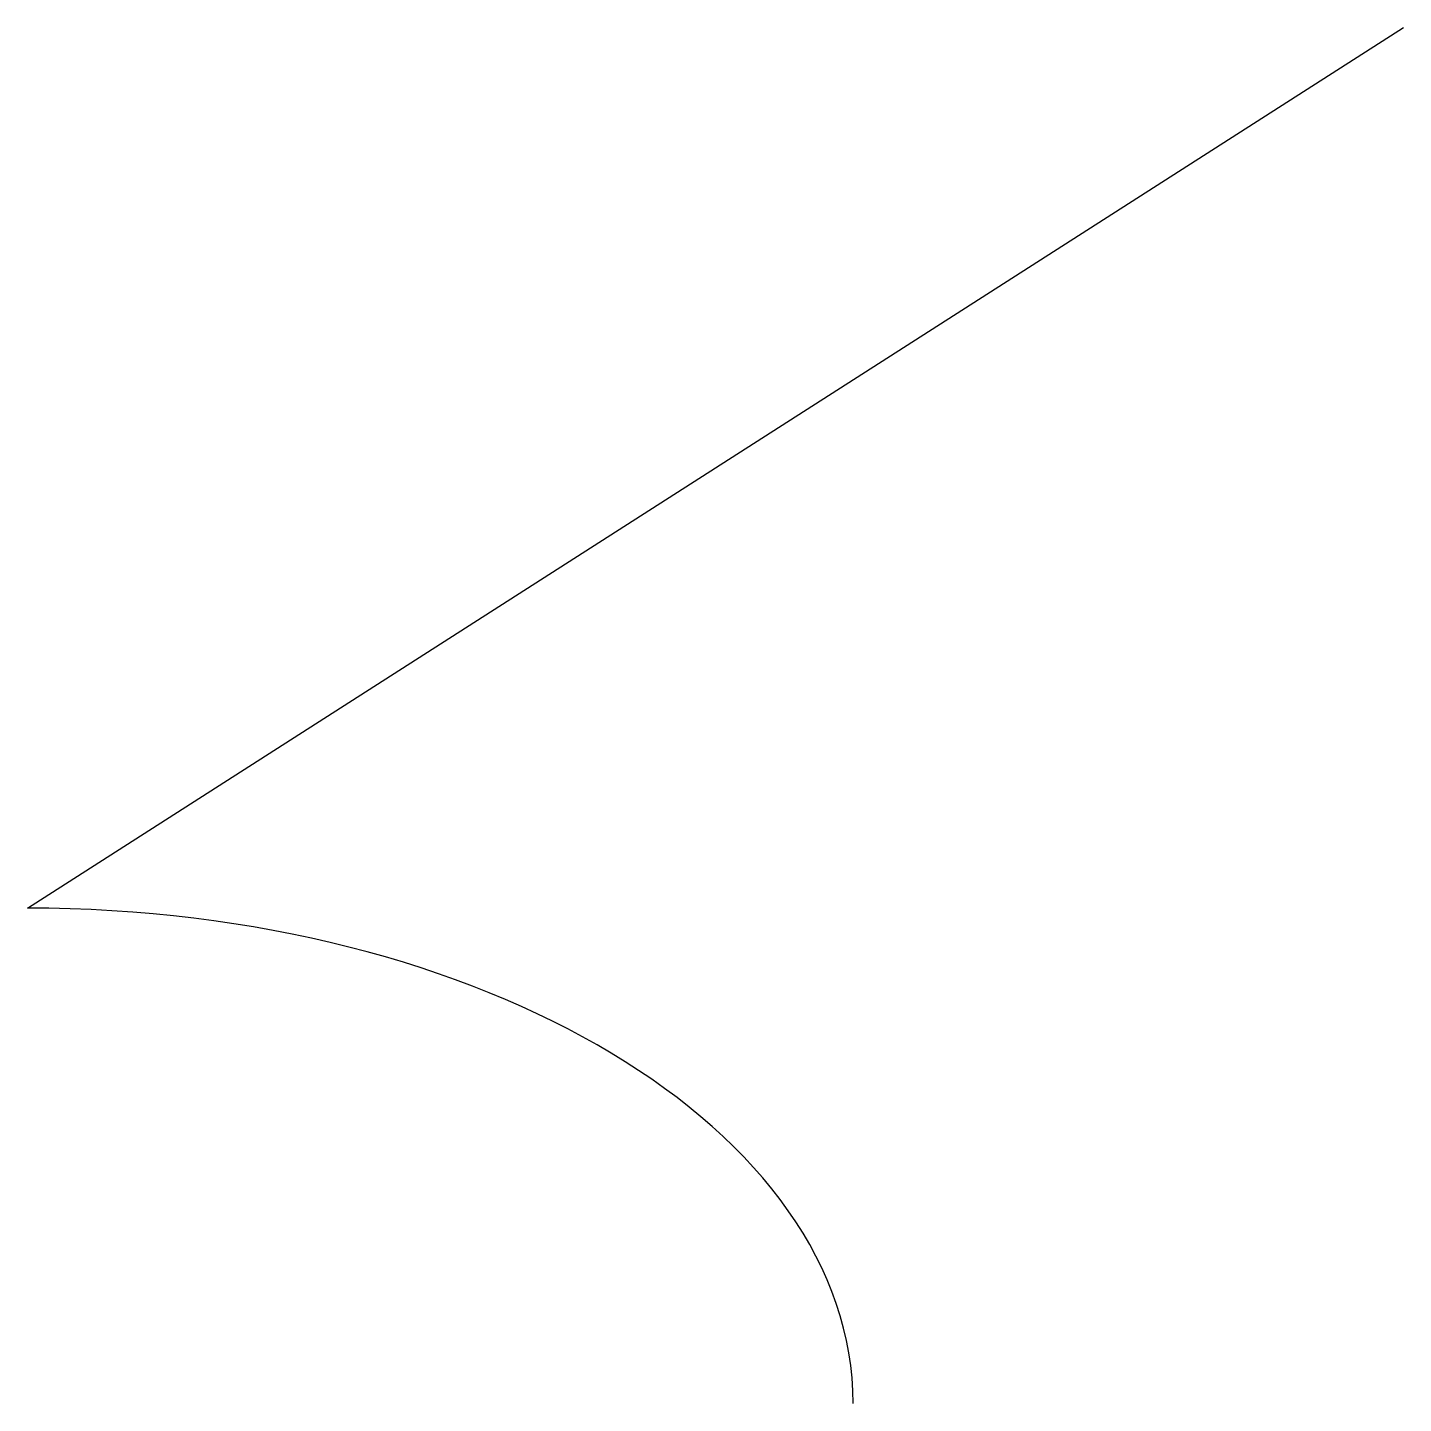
# Model space of a CAD drawing. Header units: millimetres. Extents: x 0 to 50, y 0 to 50.
import ezdxf

# ---------------------------------------------------------------- set-up
doc = ezdxf.new("R2010")
doc.units = ezdxf.units.MM

msp = doc.modelspace()

# ---------------------------------------------------------------- linework, layer by layer
msp.add_line((0, 18), (50, 50))
msp.add_ellipse((0, 0), major_axis=(30, 0), ratio=0.6, start_param=0, end_param=1.570796)

doc.saveas('drawing.dxf')
